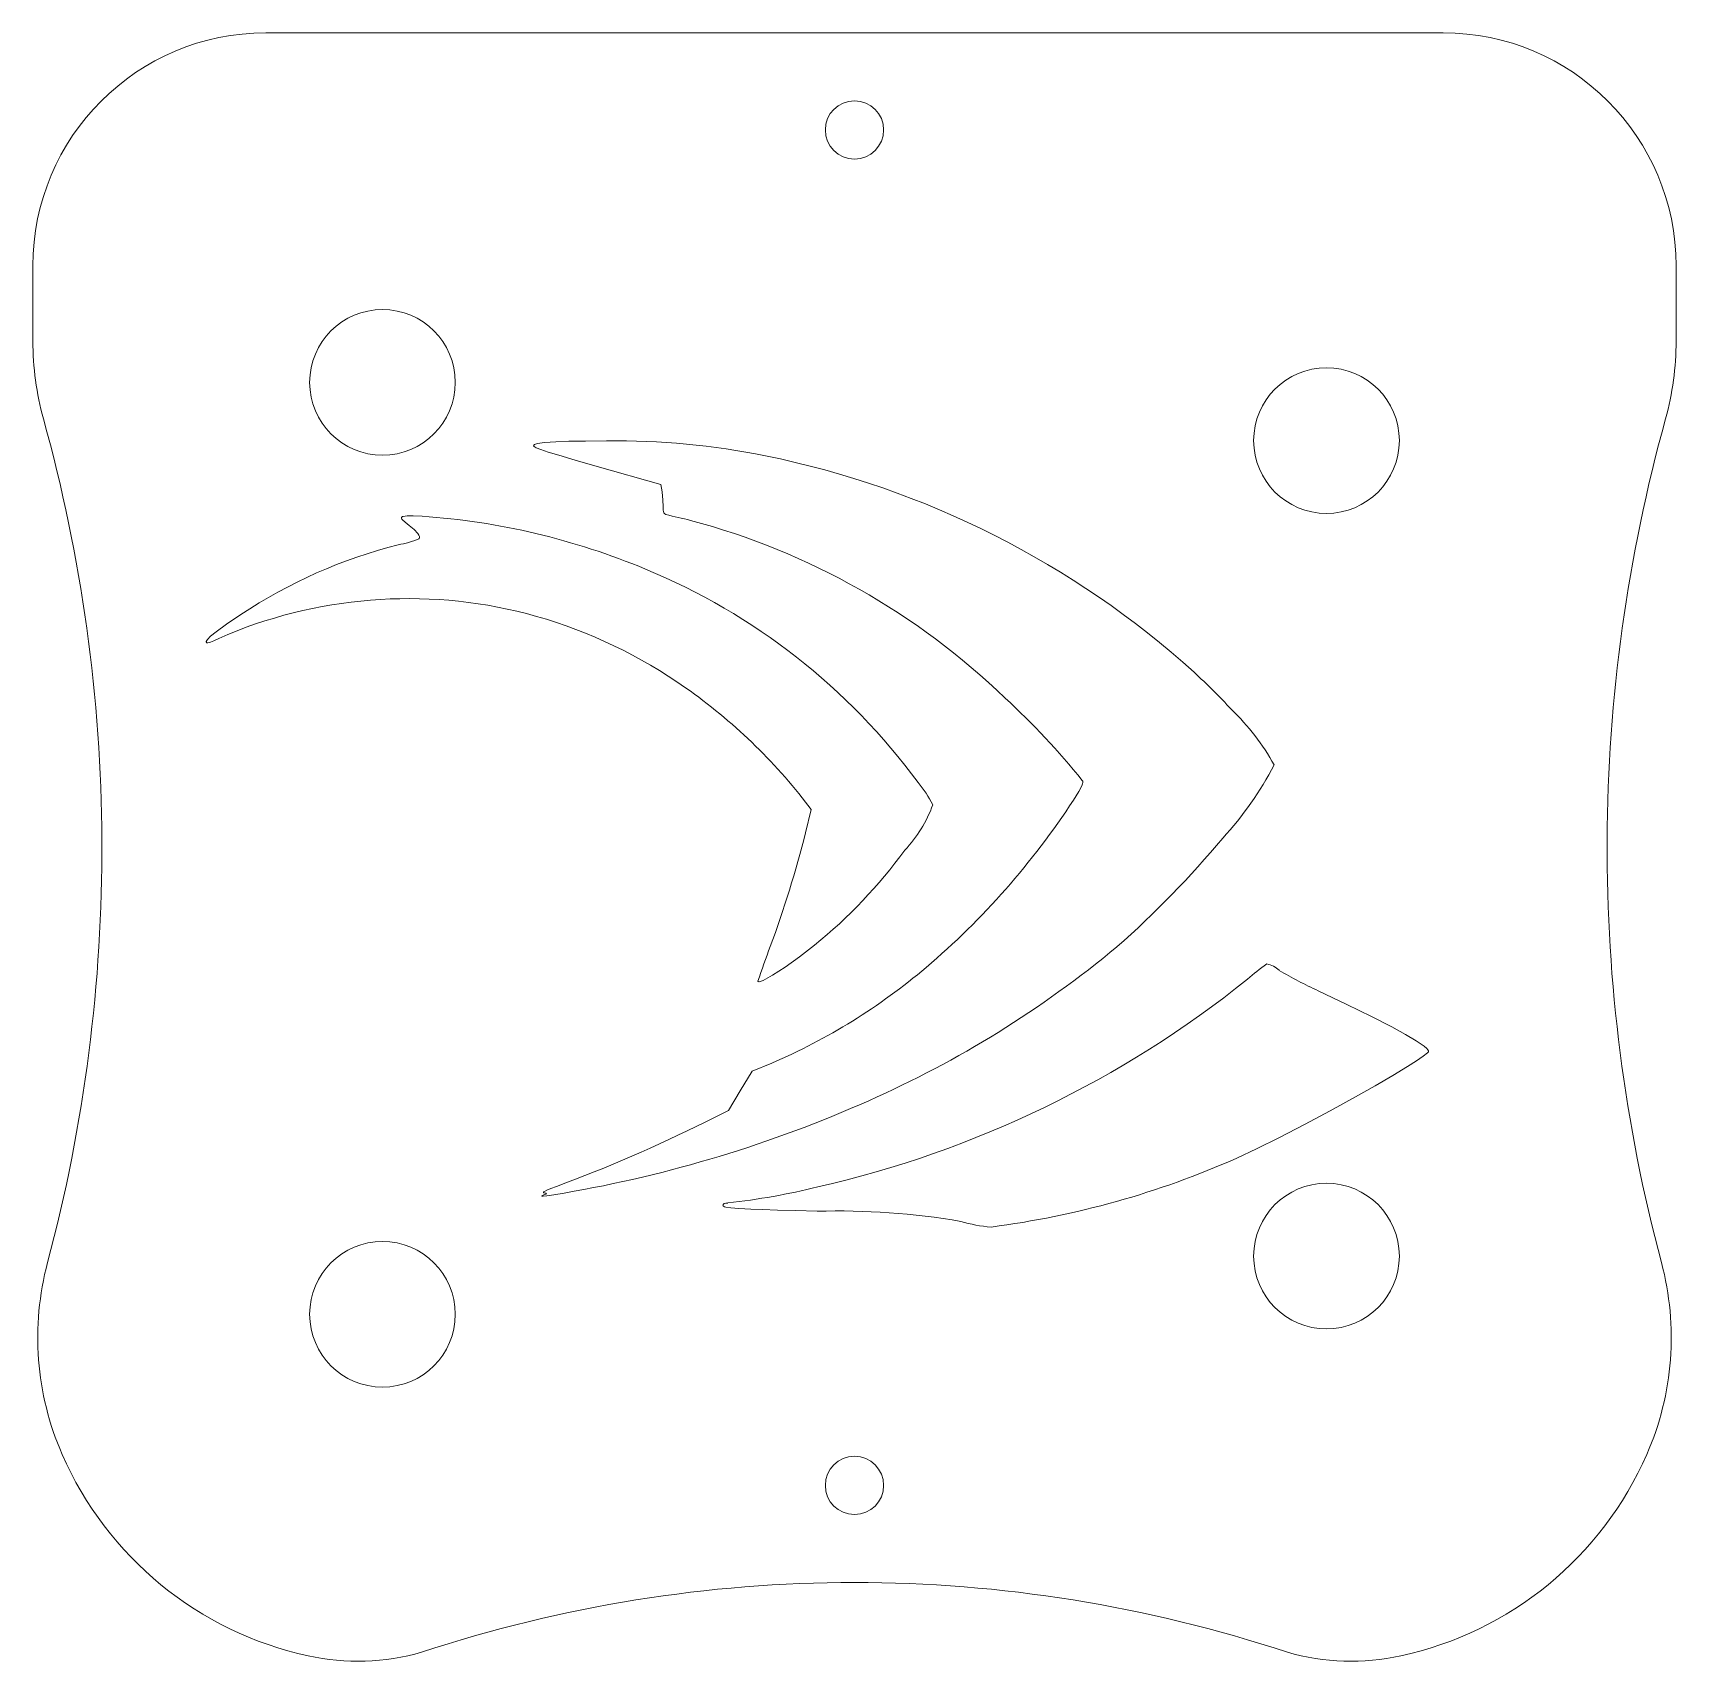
# Model space of a CAD drawing. Header units: millimetres. Extents: x 799.2 to 883.8, y 453.7 to 537.6.
import ezdxf

# ---------------------------------------------------------------- set-up
doc = ezdxf.new("R2010")
doc.units = ezdxf.units.MM

msp = doc.modelspace()

# ---------------------------------------------------------------- linework, layer by layer
at = {"color": 7, "linetype": 'Continuous', "lineweight": 15}
for p, q in [((811.204, 537.585), (871.804, 537.585)), ((799.204, 525.585), (799.204, 521.712)), ((883.804, 525.585), (883.804, 521.712)), ((828.25, 515.259), (831.542, 514.323)), ((831.542, 514.323), (831.595, 513.94)), ((838.812, 498.187), (839.276, 497.581)), ((839.276, 497.581), (838.982, 496.387)), ((836.234, 484.104), (835.622, 483.096)), ((837.245, 484.521), (836.234, 484.104)), ((835.622, 483.096), (835.011, 482.088)), ((835.011, 482.088), (833.822, 481.49))]:
    msp.add_line(p, q, dxfattribs=at)
at = {"color": 7, "linetype": 'Continuous', "lineweight": 15, "flags": 128}
for points in [[(828.733, 516.572), (827.662, 516.564), (826.798, 516.55), (826.124, 516.527), (825.549, 516.489), (825.187, 516.436), (825.037, 516.385), (825.009, 516.365), (824.99, 516.345), (824.981, 516.323)], [(824.981, 516.323), (824.981, 516.317), (824.983, 516.31), (824.987, 516.303), (824.997, 516.291), (825.012, 516.279), (825.124, 516.217), (825.364, 516.123), (825.742, 515.996), (826.275, 515.832), (827.127, 515.581), (828.25, 515.259)], [(831.595, 513.94), (831.635, 513.512), (831.647, 513.188)], [(819.239, 512.689), (818.791, 512.709), (818.469, 512.708), (818.268, 512.682), (818.235, 512.671), (818.21, 512.658), (818.192, 512.643), (818.18, 512.626), (818.176, 512.61), (818.177, 512.591), (818.183, 512.571), (818.201, 512.537), (818.231, 512.499), (818.365, 512.376), (818.574, 512.218)], [(831.647, 513.188), (831.657, 512.995), (831.689, 512.869), (831.734, 512.809), (831.797, 512.776)], [(818.574, 512.218), (818.842, 512.001), (819.023, 511.801), (819.077, 511.714), (819.105, 511.637), (819.108, 511.604), (819.105, 511.573), (819.094, 511.547), (819.075, 511.525)], [(809.911, 507.623), (809.176, 507.124), (808.641, 506.735), (808.357, 506.504), (808.188, 506.334), (808.153, 506.285), (808.134, 506.245), (808.131, 506.227), (808.131, 506.212), (808.136, 506.199), (808.144, 506.188)], [(808.144, 506.188), (808.162, 506.176), (808.186, 506.169), (808.216, 506.167), (808.343, 506.195), (808.528, 506.272), (808.774, 506.4)], [(853.231, 499.084), (853.255, 499.038), (853.262, 498.981), (853.248, 498.906), (853.211, 498.808), (853.056, 498.52), (852.778, 498.07)], [(836.534, 488.748), (836.535, 488.738), (836.538, 488.73), (836.544, 488.723), (836.551, 488.718), (836.572, 488.714), (836.599, 488.715), (836.656, 488.728), (836.798, 488.784), (837.279, 489.048), (837.927, 489.467), (838.672, 489.997), (839.445, 490.594)], [(871.058, 485.149), (871.029, 485.203), (870.973, 485.268), (870.831, 485.392), (870.415, 485.676), (869.871, 485.999), (869.166, 486.384), (868.122, 486.922), (866.858, 487.544), (865.38, 488.248)], [(861.18, 479.631), (862.195, 480.102), (863.379, 480.689), (864.668, 481.355), (865.993, 482.064), (867.291, 482.778), (868.304, 483.351), (869.213, 483.881), (869.981, 484.347), (870.442, 484.642), (870.786, 484.88), (870.996, 485.052), (871.047, 485.11), (871.058, 485.134), (871.059, 485.142), (871.058, 485.149)], [(826.161, 478.172), (825.875, 478.065), (825.666, 477.976), (825.548, 477.915), (825.519, 477.896), (825.501, 477.879), (825.496, 477.873), (825.493, 477.867), (825.493, 477.862), (825.494, 477.858), (825.497, 477.853), (825.503, 477.849), (825.518, 477.845)], [(825.518, 477.742), (825.439, 477.707), (825.416, 477.692), (825.411, 477.687), (825.41, 477.686), (825.409, 477.684), (825.409, 477.683), (825.41, 477.681), (825.41, 477.68), (825.412, 477.679), (825.416, 477.677), (825.422, 477.676), (825.435, 477.674), (825.469, 477.674), (825.67, 477.695), (826.027, 477.746), (826.558, 477.831)], [(825.518, 477.845), (825.614, 477.823), (825.639, 477.815), (825.642, 477.812), (825.645, 477.81), (825.646, 477.808), (825.647, 477.806), (825.646, 477.803), (825.644, 477.8), (825.639, 477.795), (825.614, 477.781), (825.518, 477.742)], [(834.988, 477.318), (834.88, 477.31), (834.8, 477.287), (834.772, 477.27), (834.751, 477.249), (834.738, 477.225), (834.733, 477.198)], [(834.733, 477.198), (834.735, 477.185), (834.741, 477.173), (834.751, 477.161), (834.766, 477.149), (834.813, 477.128), (834.887, 477.108), (835.136, 477.072), (835.548, 477.039), (836.161, 477.007), (836.775, 476.982), (837.538, 476.955), (838.467, 476.925), (839.577, 476.891)]]:
    msp.add_lwpolyline(points, dxfattribs=at)
at = {"color": 7, "linetype": 'Continuous', "lineweight": 15}
for centre, radius in [((841.504, 532.585), 1.5), ((817.204, 519.585), 3.75), ((865.804, 516.585), 3.75), ((865.804, 474.585), 3.75), ((817.204, 471.585), 3.75), ((841.504, 462.773), 1.5)]:
    msp.add_circle(centre, radius, dxfattribs=at)
for centre, radius, start, end in [((811.204, 525.585), 12, 90, 180), ((871.804, 525.585), 12, 360, 90), ((814.204, 521.712), 15, 180, 195.48825), ((868.804, 521.712), 15, 344.51175, 0), ((719.921, 495.585), 82.837, 345.07278, 15.48825), ((963.088, 495.585), 82.837, 164.51175, 194.92722), ((829.255, 478.193), 38.382, 78.48073, 90.77927), ((827.564, 469.864), 46.881, 47.90996, 78.48861), ((816.738, 476.463), 36.313, 67.32454, 86.05058), ((842.922, 557.197), 45.794, 255.93982, 257.56516), ((823.493, 476.64), 37.093, 45.99177, 75.05035), ((824.504, 485.675), 26.357, 104.24856, 123.61981), ((817.322, 515.637), 4.471, 278.94775, 293.0921), ((818.078, 479.336), 33.145, 36.33315, 67.54857), ((818.541, 484.119), 24.328, 75.52739, 113.66958), ((818.132, 483.108), 25.41, 55.96167, 75.20516), ((835.283, 478.959), 34.959, 42.85314, 47.30626), ((816.281, 480.32), 28.756, 38.41423, 56.01428), ((822.284, 474.07), 39.793, 38.94895, 47.31164), ((852.465, 493.97), 12.173, 29.03695, 46.06264), ((847.426, 508.081), 17.698, 317.45077, 332.38818), ((840.335, 495.224), 5.815, 26.59202, 40.15048), ((839.253, 500.099), 6.68, 316.39599, 340.11716), ((819.072, 520.09), 40.262, 310.44777, 326.8438), ((781.41, 510.997), 59.398, 339.84172, 345.76065), ((820.284, 529.734), 52.391, 311.52591, 320.07868), ((822.966, 510.875), 26.132, 309.09641, 323.93755), ((869.678, 477.918), 34.869, 158.80018, 161.90492), ((820.118, 532.538), 54.627, 293.88199, 309.70611), ((824.748, 513.534), 31.59, 293.30315, 310.32728), ((869.241, 480.434), 11.269, 125.30682, 131.75363), ((862.484, 488.359), 1.295, 46.71541, 79.10746), ((873.84, 506.837), 20.423, 239.16303, 245.5294), ((827.325, 531.785), 55.031, 282.91008, 308.70577), ((815.384, 542.864), 65.986, 279.75006, 294.01115), ((799.302, 550.685), 77.328, 290.32439, 296.51359), ((842.721, 521.094), 45.387, 277.36011, 293.99758), ((830.732, 514.562), 37.486, 276.51913, 283.71458), ((840.68, 439.652), 37.256, 80.25793, 91.69655), ((849.017, 482.985), 6.92, 252.91286, 266.00492), ((814.456, 470.383), 15, 165.07278, 203.61847), ((868.553, 470.383), 15, 336.38153, 14.92722), ((817.204, 471.585), 18, 203.61847, 257.73373), ((865.804, 471.585), 18, 282.26627, 336.38153), ((841.504, 386.83), 70.943, 71.69288, 108.30712), ((815.93, 465.722), 12, 257.73373, 285.9162), ((867.079, 465.722), 12, 254.0838, 282.26627)]:
    msp.add_arc(centre, radius, start, end, dxfattribs=at)

doc.saveas('drawing.dxf')
